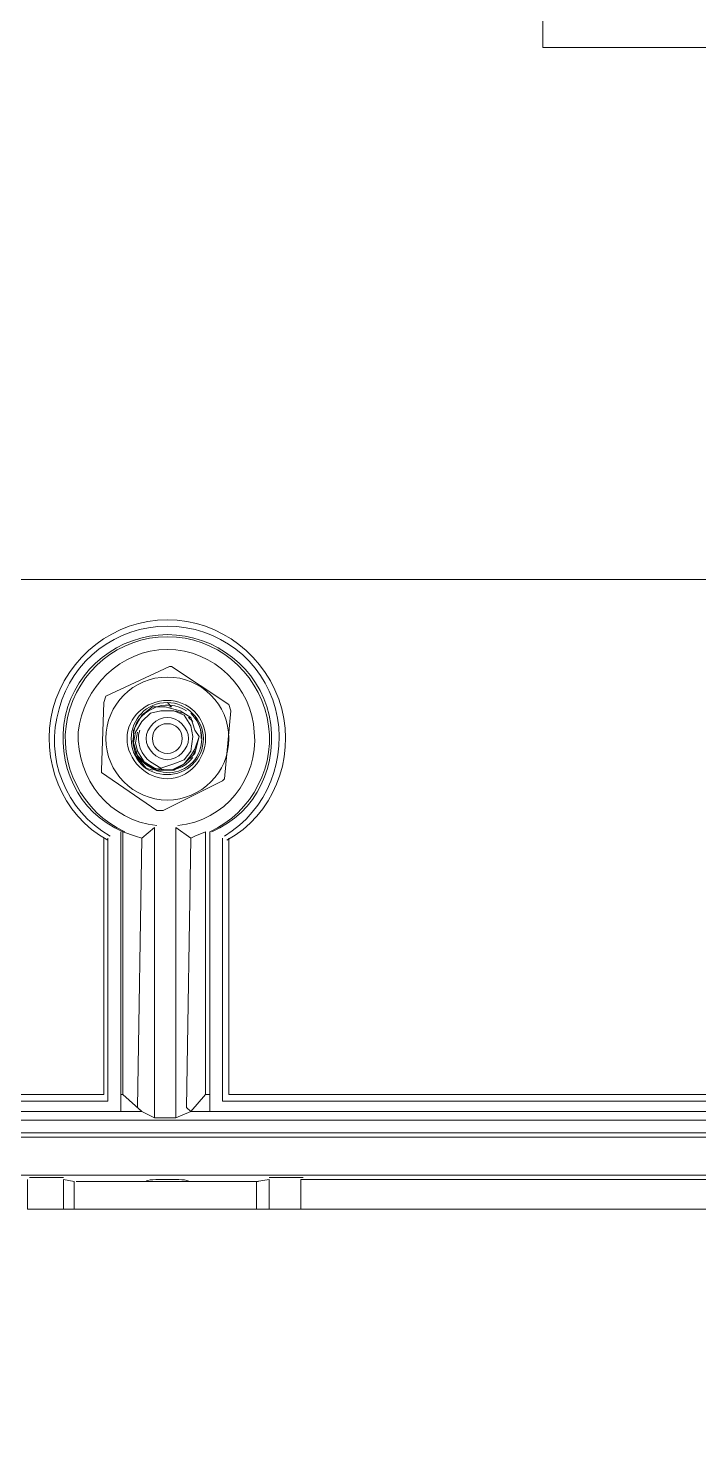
# Model space of a CAD drawing. Header units: metres. Extents: x 2999 to 3164, y 1641 to 1678.
# Drawn here: x 3007.977 to 3008.356, y 1644.201 to 1645.003 of the extents above; entities that cross this region are included whole.
import ezdxf

# ---------------------------------------------------------------- set-up
doc = ezdxf.new("R2010")
doc.units = ezdxf.units.M
doc.linetypes.add('CONTORNO_QUADRO_T', pattern=[0.35, 0.2, -0.15])

msp = doc.modelspace()

# ---------------------------------------------------------------- linework, layer by layer
at = {"color": 7, "linetype": 'Continuous', "lineweight": 20, "true_color": 0x000007}
for points in [[(3008.26764, 1645.6194), (3008.75493, 1645.6194), (3008.75493, 1644.99202), (3008.26764, 1644.99202)], [(3008.09164, 1644.61728), (3008.09044, 1644.62087), (3008.05811, 1644.64242), (3008.05691, 1644.64242), (3008.021, 1644.62566), (3008.0198, 1644.62206), (3008.0186, 1644.58375), (3008.0186, 1644.58255), (3008.04973, 1644.561), (3008.05332, 1644.561), (3008.08685, 1644.57776), (3008.08804, 1644.57896)]]:
    msp.add_lwpolyline(points, close=True, dxfattribs=at)
at = {"color": 5, "linetype": 'Continuous', "lineweight": 20, "true_color": 0x000005}
msp.add_lwpolyline([(3007.86774, 1644.69151), (3008.40532, 1644.69151), (3008.40532, 1644.69151)], dxfattribs=at)
at = {"color": 7, "linetype": 'Continuous', "lineweight": 20, "true_color": 0x000007}
for points in [[(3008.06889, 1644.59213), (3008.07128, 1644.59572), (3008.07368, 1644.60291), (3008.07128, 1644.6065), (3008.06889, 1644.61368), (3008.0629, 1644.61728), (3008.05452, 1644.61967), (3008.04734, 1644.61967), (3008.04135, 1644.61488), (3008.03656, 1644.6065), (3008.03656, 1644.59932), (3008.03776, 1644.59213), (3008.04374, 1644.58495), (3008.04135, 1644.58734)], [(3008.04973, 1644.58375), (3008.04374, 1644.58734), (3008.03895, 1644.59213), (3008.03656, 1644.59932), (3008.03776, 1644.6053), (3008.04135, 1644.61129), (3008.04614, 1644.61608), (3008.05212, 1644.61728), (3008.05931, 1644.61728), (3008.06529, 1644.61488), (3008.06889, 1644.60889), (3008.07008, 1644.60291), (3008.06889, 1644.59453), (3008.06529, 1644.58974), (3008.05931, 1644.58734), (3008.05212, 1644.58495), (3008.04614, 1644.58854)], [(3008.05811, 1644.61967), (3008.05572, 1644.62206), (3008.05572, 1644.62206)], [(3008.05691, 1644.61967), (3008.05811, 1644.61967), (3008.05811, 1644.61967)], [(3008.06051, 1644.61728), (3008.0641, 1644.61608), (3008.0641, 1644.61608)], [(3008.07008, 1644.61129), (3008.06769, 1644.61368), (3008.06889, 1644.61368)], [(3008.03895, 1644.6053), (3008.03776, 1644.59932), (3008.03895, 1644.59453), (3008.04255, 1644.58854), (3008.04853, 1644.58495), (3008.05332, 1644.58375), (3008.05931, 1644.58375), (3008.06529, 1644.58734), (3008.06889, 1644.59213)], [(3008.07368, 1644.60291), (3008.07128, 1644.59333), (3008.06529, 1644.58734), (3008.05811, 1644.58375), (3008.04973, 1644.58375)], [(3008.07128, 1644.59453), (3008.07008, 1644.59213), (3008.07008, 1644.59213)], [(3008.03895, 1644.58974), (3008.03776, 1644.59213), (3008.03776, 1644.59213)], [(3008.04734, 1644.58375), (3008.04374, 1644.58495), (3008.04374, 1644.58495)], [(3008.0198, 1644.54544), (3008.0198, 1644.40057), (3008.0198, 1644.40057)], [(3008.02219, 1644.54544), (3008.02219, 1644.39698), (3008.02219, 1644.39698)], [(3008.02938, 1644.4293), (3008.02938, 1644.54903), (3008.02938, 1644.54903)], [(3008.04853, 1644.55142), (3008.04135, 1644.54544), (3008.03776, 1644.54664), (3008.03057, 1644.54903)], [(3008.04135, 1644.39099), (3008.03057, 1644.40057), (3008.03057, 1644.54903)], [(3008.04135, 1644.39099), (3008.03895, 1644.39338), (3008.04135, 1644.54544)], [(3008.04853, 1644.55142), (3008.04853, 1644.3874), (3008.04853, 1644.3874)], [(3008.06051, 1644.55142), (3008.06889, 1644.54544), (3008.07128, 1644.54664), (3008.07727, 1644.54903)], [(3008.06051, 1644.3874), (3008.06051, 1644.55142), (3008.06051, 1644.55142)], [(3008.06889, 1644.39099), (3008.06649, 1644.39338), (3008.06889, 1644.54544)], [(3008.07727, 1644.54903), (3008.07727, 1644.40057), (3008.06889, 1644.39099)], [(3008.07966, 1644.54903), (3008.07966, 1644.4293), (3008.07966, 1644.4293)], [(3008.08685, 1644.54544), (3008.08685, 1644.39698), (3008.08685, 1644.39698)], [(3008.09044, 1644.54544), (3008.09044, 1644.40057), (3008.09044, 1644.40057)], [(3008.02938, 1644.4293), (3008.02938, 1644.39099), (3007.34932, 1644.39099)], [(3008.62802, 1644.39099), (3008.07966, 1644.39099), (3008.07966, 1644.4293)], [(3007.34932, 1644.39698), (3008.02219, 1644.39698), (3008.02219, 1644.39698)], [(3007.35172, 1644.40057), (3008.0198, 1644.40057), (3008.0198, 1644.40057)], [(3008.02938, 1644.40057), (3008.03057, 1644.40057), (3008.03057, 1644.40057)], [(3008.07727, 1644.40057), (3008.07966, 1644.40057), (3008.07966, 1644.40057)], [(3008.08685, 1644.39698), (3008.634, 1644.39698), (3008.634, 1644.39698)], [(3008.09044, 1644.40057), (3008.6352, 1644.40057), (3008.6352, 1644.40057)], [(3008.62443, 1644.3862), (3007.32538, 1644.3862), (3007.32538, 1644.3862)], [(3008.04135, 1644.39099), (3008.02938, 1644.39099), (3008.02938, 1644.39099)], [(3008.04135, 1644.39099), (3008.04853, 1644.3874), (3008.04853, 1644.3874)], [(3008.06889, 1644.39099), (3008.06051, 1644.3874), (3008.04853, 1644.3874)], [(3008.07966, 1644.39099), (3008.06889, 1644.39099), (3008.06889, 1644.39099)], [(3008.61724, 1644.37662), (3007.32418, 1644.37662), (3007.32418, 1644.37662)], [(3008.61724, 1644.37902), (3007.32538, 1644.37902), (3007.32538, 1644.37902)], [(3008.59689, 1644.35507), (3007.24276, 1644.35507), (3007.24276, 1644.35507)], [(3007.9767, 1644.35268), (3007.9767, 1644.33591), (3007.99705, 1644.33591)], [(3007.99705, 1644.35268), (3008.00304, 1644.35148), (3008.00304, 1644.35148)], [(3007.99705, 1644.35268), (3007.99705, 1644.33591), (3008.00304, 1644.33591)], [(3008.106, 1644.35148), (3008.11319, 1644.35268), (3008.11319, 1644.35268)], [(3008.11319, 1644.35268), (3008.11319, 1644.33591), (3008.106, 1644.33591)], [(3008.13115, 1644.35268), (3008.13115, 1644.33591), (3008.11319, 1644.33591)], [(3008.59569, 1644.35268), (3008.13115, 1644.35268), (3008.13115, 1644.35268)], [(3008.00304, 1644.35148), (3008.00304, 1644.33591), (3008.106, 1644.33591)], [(3008.106, 1644.35148), (3008.106, 1644.33591), (3008.106, 1644.33591)], [(3008.58013, 1644.33591), (3008.13115, 1644.33591), (3008.13115, 1644.33591)]]:
    msp.add_lwpolyline(points, dxfattribs=at)
at = {"color": 30, "linetype": 'CONTORNO_QUADRO_T', "lineweight": 20, "ltscale": 0.1}
msp.add_open_spline([(3009.30089, 1646.21565), (3009.30089, 1647.76852), (3008.04135, 1649.02806), (3006.48728, 1649.02806), (3006.48728, 1649.02806), (3004.9344, 1649.02806), (3003.67487, 1647.76852), (3003.67487, 1646.21565), (3003.67487, 1646.21565), (3003.67487, 1644.66157), (3004.9344, 1643.40203), (3006.48728, 1643.40203), (3006.48728, 1643.40203), (3008.04135, 1643.40203), (3009.30089, 1644.66157), (3009.30089, 1646.21565)], degree=3, knots=[0, 0, 0, 0, 0.0625, 0.0625, 0.0625, 0.062501, 0.125, 0.125, 0.125, 0.125001, 0.1875, 0.1875, 0.1875, 0.187501, 1, 1, 1, 1], dxfattribs=at)
at = {"color": 7, "linetype": 'Continuous', "lineweight": 20, "true_color": 0x000007}
for points, knots in [([(3008.08924, 1644.54424), (3008.11558, 1644.55861), (3008.12755, 1644.58974), (3008.12037, 1644.61847), (3008.12037, 1644.61847), (3008.11199, 1644.6484), (3008.08565, 1644.66876), (3008.05572, 1644.66876), (3008.05572, 1644.66876), (3008.02578, 1644.66876), (3007.99944, 1644.6484), (3007.99106, 1644.61847), (3007.99106, 1644.61847), (3007.98388, 1644.58974), (3007.99585, 1644.55861), (3008.02219, 1644.54424)], [0, 0, 0, 0, 0.0625, 0.0625, 0.0625, 0.062501, 0.125, 0.125, 0.125, 0.125001, 0.1875, 0.1875, 0.1875, 0.187501, 1, 1, 1, 1]), ([(3008.08804, 1644.54664), (3008.11199, 1644.561), (3008.12396, 1644.59093), (3008.11678, 1644.61847), (3008.11678, 1644.61847), (3008.10959, 1644.64601), (3008.08445, 1644.66517), (3008.05572, 1644.66517), (3008.05572, 1644.66517), (3008.02698, 1644.66517), (3008.00184, 1644.64601), (3007.99466, 1644.61847), (3007.99466, 1644.61847), (3007.98627, 1644.59093), (3007.99825, 1644.561), (3008.02339, 1644.54664)], [0, 0, 0, 0, 0.0625, 0.0625, 0.0625, 0.062501, 0.125, 0.125, 0.125, 0.125001, 0.1875, 0.1875, 0.1875, 0.187501, 1, 1, 1, 1]), ([(3008.08086, 1644.54903), (3008.106, 1644.55981), (3008.11917, 1644.58734), (3008.11319, 1644.61488), (3008.11319, 1644.61488), (3008.1072, 1644.64122), (3008.08325, 1644.66038), (3008.05572, 1644.66038), (3008.05572, 1644.66038), (3008.02818, 1644.66038), (3008.00423, 1644.64122), (3007.99825, 1644.61488), (3007.99825, 1644.61488), (3007.99226, 1644.58734), (3008.00543, 1644.55981), (3008.03057, 1644.54903)], [0, 0, 0, 0, 0.0625, 0.0625, 0.0625, 0.062501, 0.125, 0.125, 0.125, 0.125001, 0.1875, 0.1875, 0.1875, 0.187501, 1, 1, 1, 1]), ([(3008.07966, 1644.54903), (3008.10361, 1644.55981), (3008.11798, 1644.58734), (3008.11199, 1644.61368), (3008.11199, 1644.61368), (3008.106, 1644.64002), (3008.08325, 1644.65918), (3008.05572, 1644.65918), (3008.05572, 1644.65918), (3008.02818, 1644.65918), (3008.00543, 1644.64002), (3007.99944, 1644.61368), (3007.99944, 1644.61368), (3007.99346, 1644.58734), (3008.00783, 1644.55981), (3008.03177, 1644.54903)], [0, 0, 0, 0, 0.0625, 0.0625, 0.0625, 0.062501, 0.125, 0.125, 0.125, 0.125001, 0.1875, 0.1875, 0.1875, 0.187501, 1, 1, 1, 1]), ([(3008.0617, 1644.55262), (3008.08804, 1644.55502), (3008.1072, 1644.57896), (3008.10481, 1644.6053), (3008.10481, 1644.6053), (3008.10361, 1644.63045), (3008.08206, 1644.652), (3008.05572, 1644.652), (3008.05572, 1644.652), (3008.02938, 1644.652), (3008.00783, 1644.63045), (3008.00543, 1644.6053), (3008.00543, 1644.6053), (3008.00423, 1644.57896), (3008.02339, 1644.55502), (3008.04973, 1644.55262)], [0, 0, 0, 0, 0.0625, 0.0625, 0.0625, 0.062501, 0.125, 0.125, 0.125, 0.125001, 0.1875, 0.1875, 0.1875, 0.187501, 1, 1, 1, 1]), ([(3008.09044, 1644.60171), (3008.09044, 1644.62087), (3008.07487, 1644.63643), (3008.05572, 1644.63643), (3008.05572, 1644.63643), (3008.03656, 1644.63643), (3008.021, 1644.62087), (3008.021, 1644.60171), (3008.021, 1644.60171), (3008.021, 1644.58255), (3008.03656, 1644.56699), (3008.05572, 1644.56699), (3008.05572, 1644.56699), (3008.07487, 1644.56699), (3008.09044, 1644.58255), (3008.09044, 1644.60171)], [0, 0, 0, 0, 0.0625, 0.0625, 0.0625, 0.062501, 0.125, 0.125, 0.125, 0.125001, 0.1875, 0.1875, 0.1875, 0.187501, 1, 1, 1, 1]), ([(3008.07727, 1644.60171), (3008.07727, 1644.61368), (3008.06769, 1644.62326), (3008.05572, 1644.62326), (3008.05572, 1644.62326), (3008.04374, 1644.62326), (3008.03297, 1644.61368), (3008.03297, 1644.60171), (3008.03297, 1644.60171), (3008.03297, 1644.58974), (3008.04374, 1644.57896), (3008.05572, 1644.57896), (3008.05572, 1644.57896), (3008.06769, 1644.57896), (3008.07727, 1644.58974), (3008.07727, 1644.60171)], [0, 0, 0, 0, 0.0625, 0.0625, 0.0625, 0.062501, 0.125, 0.125, 0.125, 0.125001, 0.1875, 0.1875, 0.1875, 0.187501, 1, 1, 1, 1]), ([(3008.06649, 1644.61728), (3008.0617, 1644.62087), (3008.05332, 1644.62206), (3008.04734, 1644.61847), (3008.04734, 1644.61847), (3008.04135, 1644.61608), (3008.03656, 1644.61009), (3008.03656, 1644.60291), (3008.03656, 1644.60291), (3008.03536, 1644.59572), (3008.03895, 1644.58974), (3008.04494, 1644.58615)], [0, 0, 0, 0, 0.083333, 0.083333, 0.083333, 0.083334, 0.166667, 0.166667, 0.166667, 0.166668, 1, 1, 1, 1]), ([(3008.07607, 1644.60171), (3008.07607, 1644.61249), (3008.06649, 1644.62206), (3008.05572, 1644.62206), (3008.05572, 1644.62206), (3008.04374, 1644.62206), (3008.03536, 1644.61249), (3008.03536, 1644.60171), (3008.03536, 1644.60171), (3008.03536, 1644.58974), (3008.04374, 1644.58136), (3008.05572, 1644.58136), (3008.05572, 1644.58136), (3008.06649, 1644.58136), (3008.07607, 1644.58974), (3008.07607, 1644.60171)], [0, 0, 0, 0, 0.0625, 0.0625, 0.0625, 0.062501, 0.125, 0.125, 0.125, 0.125001, 0.1875, 0.1875, 0.1875, 0.187501, 1, 1, 1, 1]), ([(3008.06769, 1644.60171), (3008.06769, 1644.6077), (3008.0617, 1644.61368), (3008.05572, 1644.61368), (3008.05572, 1644.61368), (3008.04973, 1644.61368), (3008.04374, 1644.6077), (3008.04374, 1644.60171), (3008.04374, 1644.60171), (3008.04374, 1644.59572), (3008.04973, 1644.58974), (3008.05572, 1644.58974), (3008.05572, 1644.58974), (3008.0617, 1644.58974), (3008.06769, 1644.59572), (3008.06769, 1644.60171)], [0, 0, 0, 0, 0.0625, 0.0625, 0.0625, 0.062501, 0.125, 0.125, 0.125, 0.125001, 0.1875, 0.1875, 0.1875, 0.187501, 1, 1, 1, 1]), ([(3008.04494, 1644.58615), (3008.05332, 1644.58016), (3008.0641, 1644.58136), (3008.07128, 1644.58974), (3008.07128, 1644.58974), (3008.07727, 1644.59812), (3008.07607, 1644.60889), (3008.06889, 1644.61608)], [0, 0, 0, 0, 0.125, 0.125, 0.125, 0.125001, 1, 1, 1, 1]), ([(3008.0641, 1644.60171), (3008.0641, 1644.6065), (3008.06051, 1644.61009), (3008.05572, 1644.61009), (3008.05572, 1644.61009), (3008.05093, 1644.61009), (3008.04734, 1644.6065), (3008.04734, 1644.60171), (3008.04734, 1644.60171), (3008.04734, 1644.59692), (3008.05093, 1644.59333), (3008.05572, 1644.59333), (3008.05572, 1644.59333), (3008.06051, 1644.59333), (3008.0641, 1644.59692), (3008.0641, 1644.60171)], [0, 0, 0, 0, 0.0625, 0.0625, 0.0625, 0.062501, 0.125, 0.125, 0.125, 0.125001, 0.1875, 0.1875, 0.1875, 0.187501, 1, 1, 1, 1]), ([(3008.06769, 1644.35148), (3008.06769, 1644.35268), (3008.0617, 1644.35268), (3008.05572, 1644.35268), (3008.05572, 1644.35268), (3008.04973, 1644.35268), (3008.04374, 1644.35268), (3008.04374, 1644.35148), (3008.04374, 1644.35148), (3008.04374, 1644.35148), (3008.04973, 1644.35148), (3008.05572, 1644.35148), (3008.05572, 1644.35148), (3008.0617, 1644.35148), (3008.06769, 1644.35148), (3008.06769, 1644.35148)], [0, 0, 0, 0, 0.0625, 0.0625, 0.0625, 0.062501, 0.125, 0.125, 0.125, 0.125001, 0.1875, 0.1875, 0.1875, 0.187501, 1, 1, 1, 1]), ([(3008.00423, 1644.35148), (3008.00663, 1644.35148), (3008.02938, 1644.35148), (3008.05572, 1644.35148), (3008.05572, 1644.35148), (3008.08206, 1644.35148), (3008.10481, 1644.35148), (3008.1072, 1644.35148)], [0, 0, 0, 0, 0.125, 0.125, 0.125, 0.125001, 1, 1, 1, 1])]:
    msp.add_open_spline(points, degree=3, knots=knots, dxfattribs=at)
for points in [[(3008.07487, 1644.60171), (3008.07487, 1644.6065), (3008.07368, 1644.61009), (3008.07128, 1644.61368)], [(3008.04015, 1644.6065), (3008.03776, 1644.59932), (3008.04135, 1644.59213), (3008.04614, 1644.58854)], [(3008.05093, 1644.58495), (3008.05811, 1644.58255), (3008.06529, 1644.58495), (3008.07008, 1644.59093)], [(3007.99705, 1644.35387), (3007.99585, 1644.35387), (3007.98747, 1644.35387), (3007.97789, 1644.35387)], [(3008.13234, 1644.35387), (3008.12276, 1644.35387), (3008.11438, 1644.35387), (3008.11319, 1644.35387)]]:
    msp.add_open_spline(points, degree=3, dxfattribs=at)

doc.saveas('drawing.dxf')
